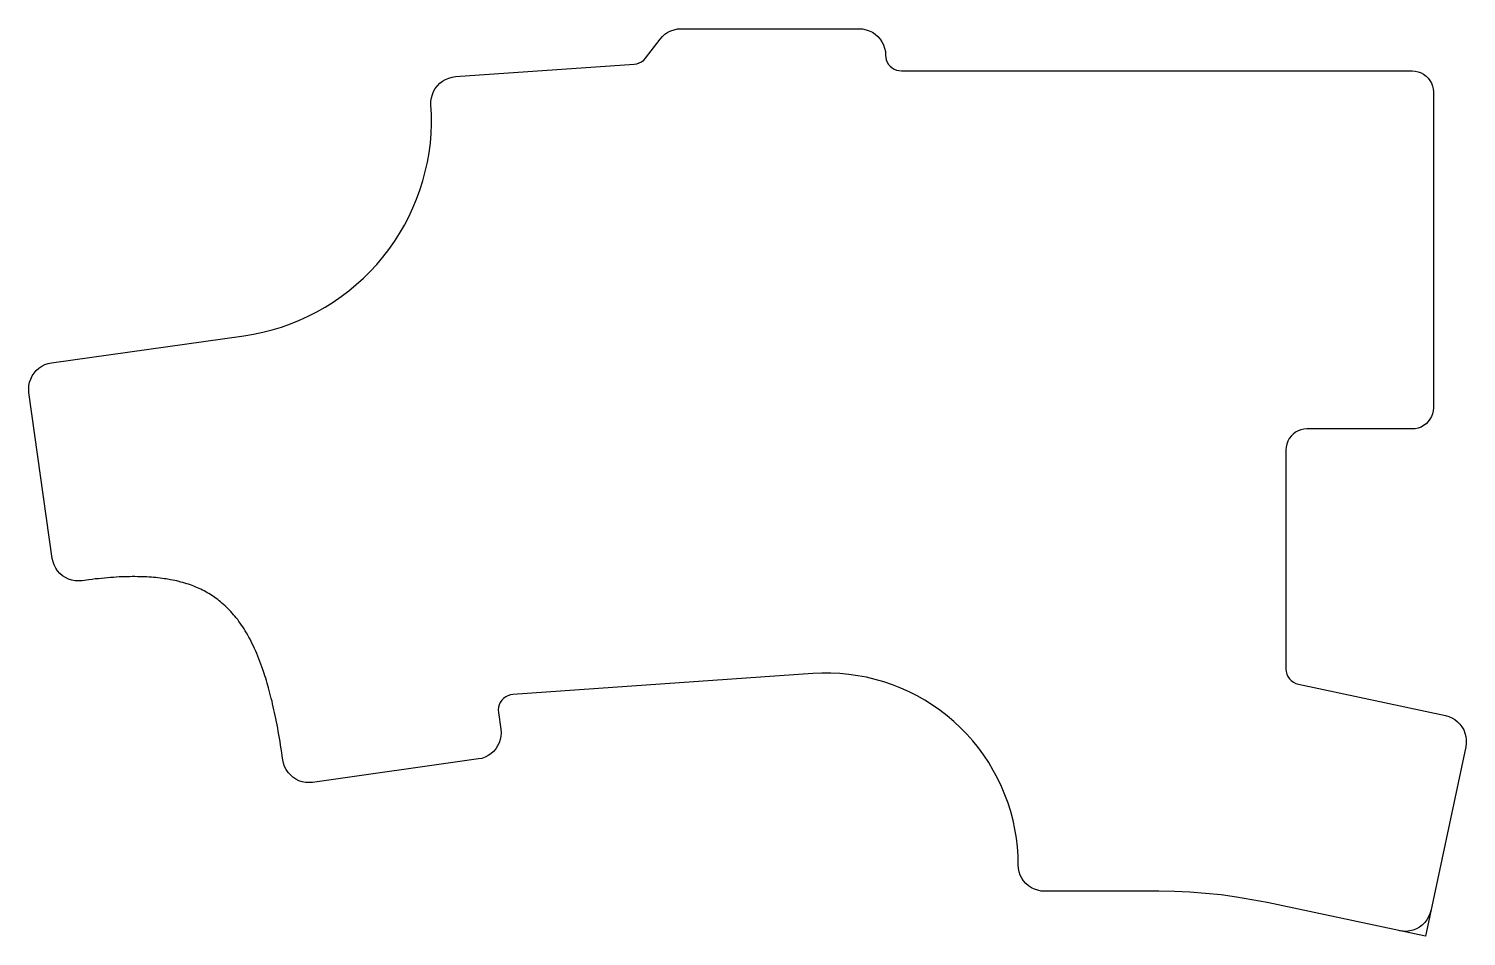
# Model space of a CAD drawing. Header units: millimetres. Extents: x -164 to -28, y 0 to 86.
import ezdxf

# ---------------------------------------------------------------- set-up
doc = ezdxf.new("R2010")
doc.units = ezdxf.units.MM
doc.layers.get('0').update_dxf_attribs({"linetype": 'CONTINUOUS'})

msp = doc.modelspace()

# ---------------------------------------------------------------- linework, layer by layer
for p, q in [((-31.52, 1.37), (-31.75, 1.14)), ((-31.32, 1.63), (-31.52, 1.37)), ((-31.15, 1.91), (-31.32, 1.63)), ((-31.02, 2.21), (-31.15, 1.91)), ((-30.93, 2.52), (-31.02, 2.21)), ((-33.57, 0.55), (-33.9, 0.6)), ((-33.25, 0.54), (-33.57, 0.55)), ((-32.92, 0.58), (-33.25, 0.54)), ((-32.61, 0.66), (-32.92, 0.58)), ((-32.3, 0.78), (-32.61, 0.66)), ((-32.02, 0.94), (-32.3, 0.78)), ((-31.75, 1.14), (-32.02, 0.94))]:
    msp.add_line(p, q)
msp.add_lwpolyline([(-30.78, 80.81), (-30.72, 80.53), (-30.7, 80.25), (-30.7, 50.25), (-30.72, 49.97), (-30.78, 49.69), (-30.88, 49.42), (-31.02, 49.17), (-31.19, 48.94), (-31.39, 48.74), (-31.62, 48.57), (-31.87, 48.43), (-32.14, 48.33), (-32.42, 48.27), (-32.7, 48.25), (-42.7, 48.25), (-42.99, 48.23), (-43.27, 48.17), (-43.53, 48.07), (-43.78, 47.93), (-44.01, 47.76), (-44.21, 47.56), (-44.38, 47.33), (-44.52, 47.08), (-44.62, 46.81), (-44.68, 46.53), (-44.7, 46.25), (-44.7, 25.47), (-44.68, 25.22), (-44.62, 24.97), (-44.51, 24.74), (-44.37, 24.53), (-44.19, 24.35), (-43.99, 24.19), (-43.76, 24.08), (-43.51, 24.01), (-29.55, 21.04), (-29.24, 20.95), (-28.94, 20.82), (-28.66, 20.65), (-28.4, 20.45), (-28.17, 20.22), (-27.98, 19.96), (-27.82, 19.67), (-27.7, 19.37), (-27.61, 19.05), (-27.58, 18.72), (-27.58, 18.4), (-27.63, 18.07), (-31.45, 0.08), (-46.47, 3.27), (-47.92, 3.55), (-49.39, 3.8), (-50.85, 4), (-52.33, 4.15), (-53.8, 4.26), (-55.28, 4.33), (-56.76, 4.35), (-67.6, 4.35), (-67.93, 4.37), (-68.25, 4.44), (-68.56, 4.54), (-68.85, 4.68), (-69.12, 4.87), (-69.37, 5.08), (-69.59, 5.33), (-69.77, 5.6), (-69.91, 5.89), (-70.02, 6.2), (-70.08, 6.52), (-70.1, 6.85), (-70.12, 7.7), (-70.18, 8.56), (-70.28, 9.4), (-70.42, 10.25), (-70.6, 11.08), (-70.82, 11.91), (-71.07, 12.72), (-71.37, 13.52), (-71.7, 14.31), (-72.07, 15.08), (-72.47, 15.83), (-72.91, 16.57), (-73.38, 17.28), (-73.89, 17.97), (-74.42, 18.63), (-74.99, 19.27), (-75.59, 19.88), (-76.21, 20.46), (-76.86, 21.02), (-77.54, 21.54), (-78.24, 22.03), (-78.96, 22.48), (-79.7, 22.9), (-80.47, 23.29), (-81.25, 23.64), (-82.04, 23.95), (-82.85, 24.23), (-83.67, 24.47), (-84.5, 24.67), (-85.34, 24.82), (-86.18, 24.94), (-87.03, 25.03), (-87.89, 25.07), (-88.74, 25.07), (-89.59, 25.03), (-118.07, 23.04), (-118.31, 23), (-118.54, 22.92), (-118.76, 22.81), (-118.96, 22.66), (-119.13, 22.48), (-119.27, 22.28), (-119.37, 22.06), (-119.43, 21.82), (-119.46, 21.58), (-119.45, 21.33), (-119.22, 19.73), (-119.2, 19.4), (-119.22, 19.08), (-119.28, 18.76), (-119.38, 18.45), (-119.52, 18.15), (-119.7, 17.88), (-119.91, 17.63), (-120.16, 17.41), (-120.43, 17.23), (-120.72, 17.08), (-121.03, 16.97), (-121.35, 16.91), (-137.09, 14.69), (-137.42, 14.67), (-137.75, 14.69), (-138.07, 14.75), (-138.38, 14.85), (-138.67, 14.99), (-138.95, 15.17), (-139.19, 15.39), (-139.41, 15.63), (-139.6, 15.9), (-139.74, 16.19), (-139.85, 16.5), (-139.92, 16.82), (-139.97, 17.18), (-140.02, 17.54), (-140.07, 17.88), (-140.13, 18.22), (-140.18, 18.56), (-140.24, 18.89), (-140.29, 19.21), (-140.35, 19.53), (-140.4, 19.84), (-140.46, 20.15), (-140.52, 20.45), (-140.58, 20.74), (-140.64, 21.03), (-140.7, 21.31), (-140.76, 21.59), (-140.82, 21.87), (-140.88, 22.14), (-140.94, 22.4), (-141.01, 22.66), (-141.07, 22.92), (-141.14, 23.17), (-141.2, 23.41), (-141.27, 23.65), (-141.34, 23.89), (-141.4, 24.12), (-141.47, 24.35), (-141.54, 24.58), (-141.61, 24.8), (-141.68, 25.02), (-141.75, 25.23), (-141.9, 25.65), (-141.99, 25.92), (-142.09, 26.18), (-142.19, 26.43), (-142.29, 26.68), (-142.39, 26.92), (-142.49, 27.16), (-142.59, 27.4), (-142.7, 27.62), (-142.81, 27.85), (-142.91, 28.06), (-143.02, 28.28), (-143.13, 28.48), (-143.25, 28.68), (-143.36, 28.88), (-143.48, 29.08), (-143.59, 29.26), (-143.71, 29.45), (-143.83, 29.63), (-143.95, 29.8), (-144.08, 29.97), (-144.2, 30.14), (-144.33, 30.3), (-144.46, 30.46), (-144.59, 30.61), (-144.72, 30.76), (-144.85, 30.91), (-144.99, 31.05), (-145.12, 31.19), (-145.26, 31.33), (-145.4, 31.46), (-145.69, 31.72), (-145.82, 31.83), (-145.96, 31.93), (-146.09, 32.04), (-146.23, 32.14), (-146.36, 32.24), (-146.5, 32.34), (-146.65, 32.43), (-146.79, 32.52), (-146.93, 32.61), (-147.08, 32.7), (-147.23, 32.78), (-147.38, 32.87), (-147.54, 32.95), (-147.7, 33.02), (-147.86, 33.1), (-148.02, 33.17), (-148.18, 33.24), (-148.35, 33.31), (-148.52, 33.37), (-148.69, 33.44), (-148.86, 33.5), (-149.04, 33.55), (-149.22, 33.61), (-149.41, 33.66), (-149.59, 33.71), (-149.78, 33.76), (-149.98, 33.81), (-150.17, 33.85), (-150.37, 33.89), (-150.57, 33.93), (-150.99, 34), (-151.18, 34.03), (-151.37, 34.06), (-151.57, 34.09), (-151.77, 34.11), (-151.97, 34.13), (-152.18, 34.15), (-152.39, 34.17), (-152.6, 34.18), (-152.82, 34.19), (-153.04, 34.2), (-153.26, 34.21), (-153.49, 34.22), (-153.72, 34.22), (-153.96, 34.23), (-154.2, 34.23), (-154.44, 34.22), (-154.69, 34.22), (-154.94, 34.21), (-155.2, 34.2), (-155.46, 34.19), (-155.72, 34.17), (-155.99, 34.15), (-156.27, 34.13), (-156.55, 34.11), (-156.83, 34.09), (-157.12, 34.06), (-157.42, 34.03), (-157.72, 34), (-158.02, 33.96), (-158.33, 33.92), (-158.97, 33.83), (-159.3, 33.81), (-159.62, 33.83), (-159.95, 33.89), (-160.26, 33.99), (-160.55, 34.13), (-160.82, 34.31), (-161.07, 34.53), (-161.29, 34.77), (-161.47, 35.04), (-161.62, 35.33), (-161.73, 35.64), (-161.8, 35.96), (-164.01, 51.71), (-164.03, 52.03), (-164.01, 52.36), (-163.95, 52.68), (-163.85, 52.99), (-163.71, 53.29), (-163.53, 53.56), (-163.32, 53.81), (-163.07, 54.03), (-162.8, 54.21), (-162.51, 54.36), (-162.2, 54.46), (-161.88, 54.53), (-143.61, 57.1), (-142.7, 57.25), (-141.81, 57.43), (-140.93, 57.66), (-140.05, 57.92), (-139.19, 58.23), (-138.34, 58.57), (-137.51, 58.95), (-136.7, 59.36), (-135.9, 59.81), (-135.13, 60.29), (-134.38, 60.81), (-133.65, 61.36), (-132.94, 61.95), (-132.27, 62.56), (-131.62, 63.2), (-131, 63.87), (-130.41, 64.57), (-129.85, 65.29), (-129.32, 66.04), (-128.83, 66.8), (-128.37, 67.59), (-127.95, 68.4), (-127.56, 69.23), (-127.21, 70.07), (-126.9, 70.93), (-126.62, 71.8), (-126.39, 72.68), (-126.19, 73.58), (-126.03, 74.48), (-125.91, 75.38), (-125.84, 76.29), (-125.8, 77.2), (-125.8, 78.12), (-125.85, 79.03), (-125.85, 79.36), (-125.81, 79.68), (-125.72, 80), (-125.6, 80.3), (-125.44, 80.58), (-125.24, 80.84), (-125.01, 81.08), (-124.75, 81.28), (-124.47, 81.44), (-124.17, 81.57), (-123.85, 81.65), (-123.53, 81.7), (-106.57, 82.88), (-106.32, 82.92), (-106.08, 83), (-105.86, 83.12), (-105.66, 83.28), (-105.48, 83.47), (-104.1, 85.27), (-103.88, 85.52), (-103.64, 85.73), (-103.37, 85.92), (-103.07, 86.06), (-102.76, 86.16), (-102.44, 86.23), (-102.12, 86.25), (-85.2, 86.25), (-84.88, 86.23), (-84.55, 86.16), (-84.25, 86.06), (-83.95, 85.92), (-83.68, 85.73), (-83.43, 85.52), (-83.22, 85.27), (-83.04, 85), (-82.89, 84.71), (-82.79, 84.4), (-82.72, 84.08), (-82.7, 83.75), (-82.68, 83.52), (-82.63, 83.29), (-82.54, 83.07), (-82.42, 82.87), (-82.26, 82.69), (-82.08, 82.54), (-81.88, 82.41), (-81.67, 82.32), (-81.44, 82.27), (-81.2, 82.25), (-32.89, 82.25), (-32.7, 82.25), (-32.42, 82.23), (-32.14, 82.17), (-31.87, 82.07), (-31.62, 81.93), (-31.39, 81.76), (-31.19, 81.56), (-31.02, 81.33), (-30.88, 81.08)], close=True)

doc.saveas('drawing.dxf')
